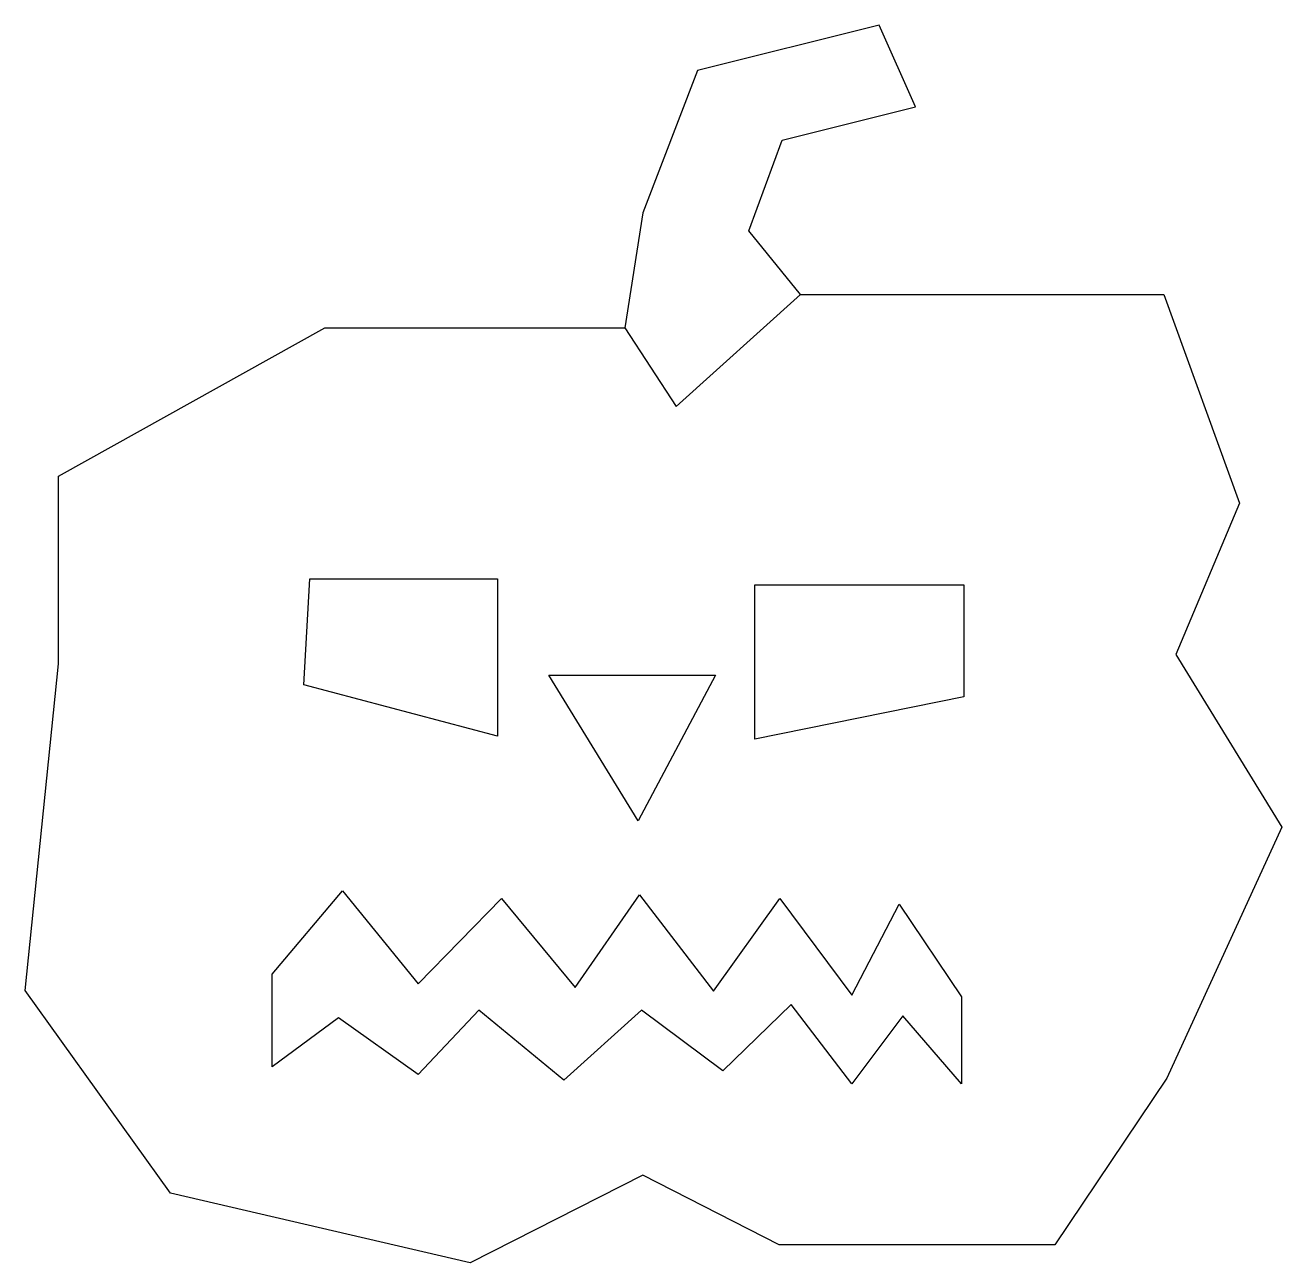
# Model space of a CAD drawing. Header units: metres. Extents: x 1970 to 3364, y 230 to 1603.
import ezdxf

# ---------------------------------------------------------------- set-up
doc = ezdxf.new("R2010")
doc.units = ezdxf.units.M
doc.layers.add('eyes', color=7, linetype='Continuous')
doc.layers.add('nose', color=7, linetype='Continuous')

msp = doc.modelspace()

# ---------------------------------------------------------------- linework, layer by layer
msp.add_lwpolyline([(2635.3, 1267), (2692.4, 1179.7), (2830.2, 1303.9), (2773.1, 1374.5), (2810.1, 1475.2), (2957.9, 1512.1), (2917.6, 1602.8), (2716, 1552.4), (2655.5, 1394.6), (2635.3, 1267)])
for points in [[(2655.5, 326.9), (2464, 229.5), (2131.3, 306.7), (1970, 531.7), (2007, 894.3), (2007, 1102.5), (2302.7, 1267), (2635.3, 1267), (2692.4, 1179.7), (2830.2, 1303.9), (3233.4, 1303.9), (3317.4, 1072.3), (3246.9, 904.4), (3364.5, 713), (3236.8, 434.3), (3112.5, 249.7), (2806.7, 249.7), (2655.5, 326.9)], [(2580.4, 535), (2651.9, 637.9), (2733.8, 530.8), (2807.3, 633.7), (2887.2, 526.6), (2939.7, 627.4), (3009, 524.5), (3009, 428), (2943.9, 503.5), (2887.2, 428), (2819.9, 516.1), (2744.3, 442.7), (2654, 509.8), (2567.8, 432.2), (2473.3, 509.8), (2406.1, 438.5), (2317.8, 501.4), (2244.3, 446.9), (2244.3, 549.7), (2322, 642.1), (2406.1, 539.2), (2498.5, 633.7), (2580.4, 535)]]:
    msp.add_lwpolyline(points, close=True)
at = {"layer": 'eyes'}
for points in [[(2285.9, 988.3), (2494.2, 988.3), (2494.2, 813.7), (2279.2, 870.8), (2285.9, 988.3)], [(2779.8, 810.4), (2779.8, 981.6), (3011.7, 981.6), (3011.7, 857.4), (2779.8, 810.4)]]:
    msp.add_lwpolyline(points, close=True, dxfattribs=at)
at = {"layer": 'nose'}
msp.add_lwpolyline([(2650.3, 719.8), (2551, 881.4), (2735.9, 881.4), (2650.3, 719.8)], close=True, dxfattribs=at)

doc.saveas('drawing.dxf')
